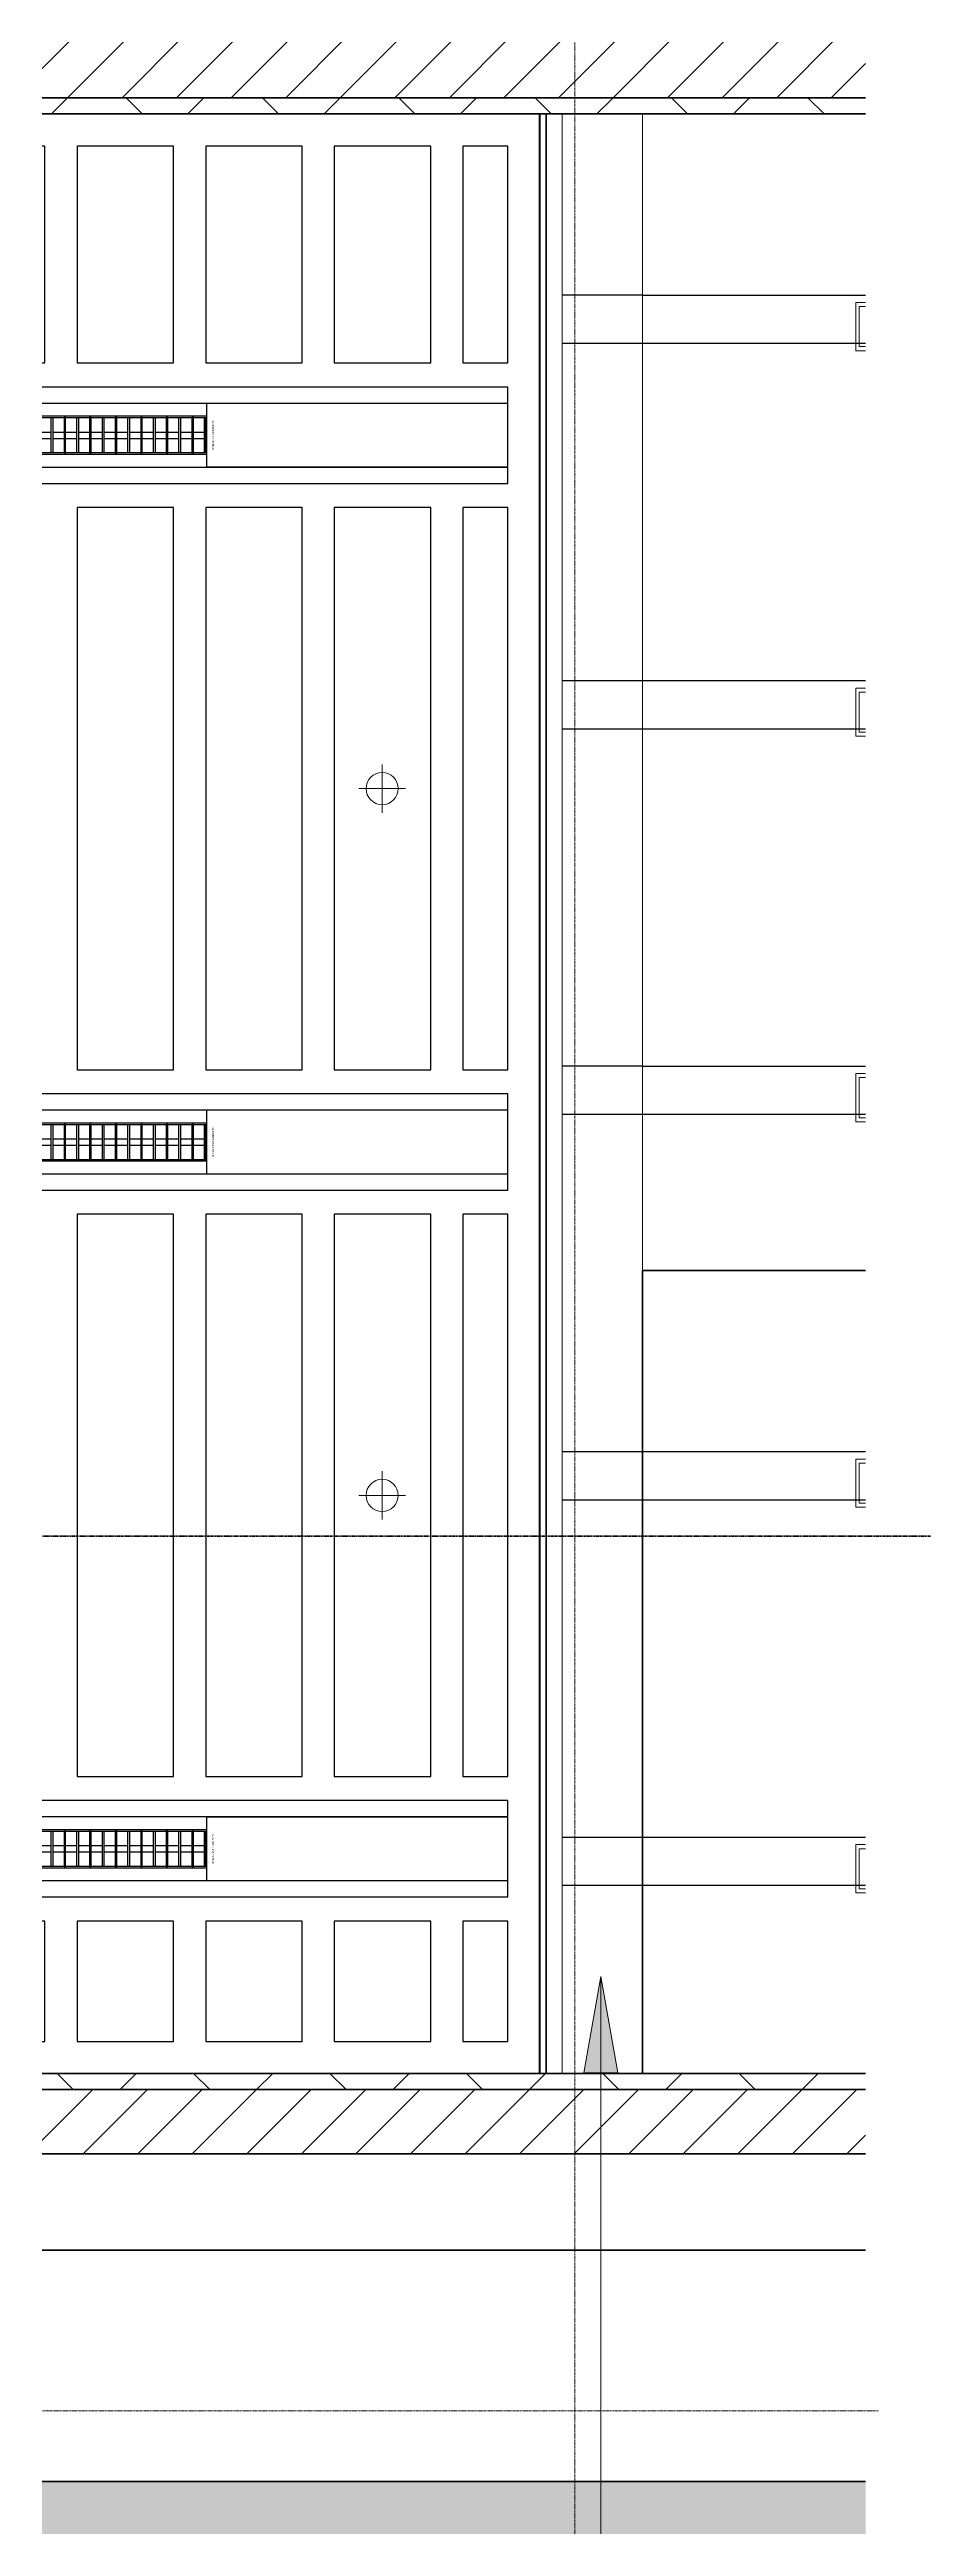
# Model space of a CAD drawing. Header units: millimetres. Extents: x -794334 to -714814, y -17806 to 22403.
# Drawn here: x -723517 to -720799, y -4681 to 3029 of the extents above; entities that cross this region are included whole.
import ezdxf
from ezdxf.enums import TextEntityAlignment as Align
from ezdxf.xclip import XClip

# ---------------------------------------------------------------- set-up
doc = ezdxf.new("R2010")
doc.units = ezdxf.units.MM
doc.header["$XCLIPFRAME"] = 0
doc.linetypes.add('DPA_Grid _ Level 100', pattern=[10, 5.5, -1.6, 1.3, -1.6])
for name, color, linetype in [('000 - WIPEOUT', 250, 'Continuous'), ('001 - ASCESSORIES', 251, 'Continuous'), ('A04_TUBE SERIES', 2, 'Continuous'), ('A11_ALU.SOLID SHEET', 2, 'Continuous')]:
    doc.layers.add(name, color=color, linetype=linetype)
for name, color, linetype, lineweight in [('A-CLNG', 2, 'Continuous', 9), ('A-CLNG-PATT', 2, 'Continuous', 9), ('A-DETL-GENF', 2, 'Continuous', 9), ('A-FLOR-E', 2, 'Continuous', 35), ('A-WALL', 5, 'Continuous', 35), ('A-WALL-FNSH', 2, 'Continuous', 35), ('A-WALL-PATT', 1, 'Continuous', 35), ('E-LITE-EQPM', 2, 'Continuous', 9), ('G-ANNO-SECL', 3, 'Continuous', 9), ('G-ANNO-TEXT', 3, 'Continuous', 9), ('I-WALL-E', 2, 'Continuous', 35), ('S-GRID', 251, 'Continuous', 9), ('S-STRS-MBND', 2, 'Continuous', 35)]:
    doc.layers.add(name, color=color, linetype=linetype, lineweight=lineweight)
pattern_1 = [(45, (0, 0), (-84.852814, 84.852814), [])]
pattern_2 = [(45, (0, 0), (-212.13203, 212.13203), []), (135, (0, 0), (-212.13203, -212.13203), [])]

# ---------------------------------------------------------------- blocks, each defined once
blk = doc.blocks.new('*U804')
at = {"layer": 'S-GRID', "linetype": 'DPA_Grid _ Level 100'}
for p, q in [((57000, -21385.5), (57000, 16671.4)), ((57942.9, -7900), (-14128.9, -7900))]:
    blk.add_line(p, q, dxfattribs=at)
blk = doc.blocks.new('L1_1_FLUORESCENT W DISFUSSER - 1195L x 595W x 85H - 36W-17030651-4252-01 ENLARGED CONCOURSE LEVEL - REFLECTED CEILING PLAN - SHEET 3')
at = {"layer": 'E-LITE-EQPM'}
for p, q in [((-721009.2, 891.5), (-721009.2, 1041.5)), ((-721009.2, 1041.5), (-720978.4, 1041.5)), ((-720978.4, 1041.5), (-721009.2, 1041.5)), ((-721009.2, 1041.5), (-721009.2, 891.5)), ((-720998.2, 904.2), (-720998.2, 1028.8)), ((-720998.2, 1028.8), (-720978.4, 1028.8)), ((-720978.4, 1028.8), (-720998.2, 1028.8)), ((-720998.2, 1028.8), (-720998.2, 904.2)), ((-720998.2, 1028.8), (-720998.2, 904.2)), ((-720978.4, 1028.8), (-720998.2, 1028.8)), ((-720978.4, 891.5), (-721009.2, 891.5)), ((-721009.2, 891.5), (-720978.4, 891.5)), ((-720978.4, 904.2), (-720998.2, 904.2)), ((-720998.2, 904.2), (-720978.4, 904.2)), ((-720998.2, 904.2), (-720978.4, 904.2))]:
    blk.add_line(p, q, dxfattribs=at)
blk = doc.blocks.new('*U1029')
at = {"layer": 'A-CLNG-PATT', "lineweight": 25}
h = blk.add_hatch(dxfattribs=at)
h.set_pattern_fill('FP_10', color=256, style=0, pattern_type=2)
h.set_pattern_definition([(270, (57209.8, -133412.5), (-3600, -2e-13), [1200, 0]), (270, (60809.8, -133412.5), (-3600, -2e-13), [1200, 0]), (180, (60809.8, -134537.5), (1e-13, 1200), [3600, 0]), (180, (60809.8, -133487.5), (1e-13, 1200), [3600, 0])])
h.paths.add_polyline_path([(57209.8, -6850), (57209.8, -750), (56960, -750), (56960, -6850)])
h = blk.add_hatch(dxfattribs=at)
h.set_pattern_fill('FP_6', color=256, style=0, pattern_type=2)
h.set_pattern_definition([(270, (-498443.4, 736587.5), (-3117.691, -2e-13), [1200, 0]), (270, (-495325.7, 736587.5), (-3117.691, -2e-13), [1200, 0]), (180, (-495325.7, 735462.5), (1e-13, 1200), [3117.691, 0]), (180, (-495325.7, 736512.5), (1e-13, 1200), [3117.691, 0])])
h.paths.add_polyline_path([(57209.8, -6850), (57904, -6850), (57904, -750), (57209.8, -750), (57209.8, -5135.7)])
at = {"layer": 'A-CLNG'}
for p, q in [((57209.8, -750), (56960, -750)), ((56960, -750), (56960, -6850)), ((56960, -6850), (56960, -750)), ((56960, -750), (57209.8, -750)), ((57904, -700), (57209.8, -700)), ((57209.8, -700), (57904, -700)), ((57209.8, -750), (57209.8, -6850)), ((57209.8, -6850), (57209.8, -750)), ((57209.8, -6850), (57209.8, -750)), ((57209.8, -750), (57209.8, -6850)), ((56960, -6850), (57209.8, -6850)), ((57209.8, -6850), (56960, -6850)), ((57209.8, -6850), (57904, -6850)), ((57904, -6850), (57209.8, -6850))]:
    blk.add_line(p, q, dxfattribs=at)
at = {"layer": 'E-LITE-EQPM'}
for p in [(778882.4, -2379), (778882.4, -3579), (778882.4, -4779), (778882.4, -5979), (778882.4, -7179)]:
    blk.add_blockref('L1_1_FLUORESCENT W DISFUSSER - 1195L x 595W x 85H - 36W-17030651-4252-01 ENLARGED CONCOURSE LEVEL - REFLECTED CEILING PLAN - SHEET 3', p, dxfattribs=at)
blk = doc.blocks.new('*U1082')
at = {"layer": 'A11_ALU.SOLID SHEET', "color": 0}
blk.add_lwpolyline([(937, -98.8), (937, 98.8), (0, 98.8), (0, -98.8)], close=True, dxfattribs=at)
at = {"layer": 'Defpoints', "color": 250}
blk.add_point((0, 0), dxfattribs=at)
blk.add_text('AL.SHEET-HAT-TYPE-R', height=6, rotation=270, dxfattribs=at).set_placement((15, 0), align=Align.BOTTOM_CENTER)
blk = doc.blocks.new('*U1084')
blk.add_attdef('EXTR.OVL-LENGTH_', (-25, -59.1), '', height=5)
blk.add_wipeout([(-25, 0), (25, 0), (25, 10129), (-25, 10129)]).dxf.layer = '000 - WIPEOUT'
at = {"layer": 'A04_TUBE SERIES', "color": 0}
blk.add_lwpolyline([(-25, 0), (25, 0), (25, 10129), (-25, 10129)], close=True, dxfattribs=at)
blk = doc.blocks.new('*U1037')
at = {"color": 1}
blk.add_wipeout([(600, -60), (-600, -60), (-600, 60), (600, 60)], dxfattribs=at).dxf.layer = '000 - WIPEOUT'
at = {"layer": '001 - ASCESSORIES', "color": 0}
blk.add_lwpolyline([(600, -60), (-600, -60), (-600, 60), (600, 60)], close=True, dxfattribs=at)
at = {"layer": '001 - ASCESSORIES'}
for points in [[(-593.5, -55), (-598.5, -55), (-598.5, 55), (-593.5, 55)], [(595, -55), (-595, -55), (-595, 55), (595, 55)], [(-558.8, -55), (-553.8, -55), (-553.8, 55), (-558.8, 55)], [(-514, -55), (-519, -55), (-519, 55), (-514, 55)], [(-479.3, -55), (-474.3, -55), (-474.3, 55), (-479.3, 55)], [(-434.6, -55), (-439.6, -55), (-439.6, 55), (-434.6, 55)], [(-399.8, -55), (-394.8, -55), (-394.8, 55), (-399.8, 55)], [(-355.1, -55), (-360.1, -55), (-360.1, 55), (-355.1, 55)], [(-320.4, -55), (-315.4, -55), (-315.4, 55), (-320.4, 55)], [(-275.6, -55), (-280.6, -55), (-280.6, 55), (-275.6, 55)], [(-240.9, -55), (-235.9, -55), (-235.9, 55), (-240.9, 55)], [(-196.2, -55), (-201.2, -55), (-201.2, 55), (-196.2, 55)], [(-161.4, -55), (-156.4, -55), (-156.4, 55), (-161.4, 55)], [(-116.7, -55), (-121.7, -55), (-121.7, 55), (-116.7, 55)], [(-82, -55), (-77, -55), (-77, 55), (-82, 55)], [(-37.2, -55), (-42.2, -55), (-42.2, 55), (-37.2, 55)], [(-2.5, -55), (2.5, -55), (2.5, 55), (-2.5, 55)], [(42.2, -55), (37.2, -55), (37.2, 55), (42.2, 55)], [(77, -55), (82, -55), (82, 55), (77, 55)], [(121.7, -55), (116.7, -55), (116.7, 55), (121.7, 55)], [(156.4, -55), (161.4, -55), (161.4, 55), (156.4, 55)], [(201.2, -55), (196.2, -55), (196.2, 55), (201.2, 55)], [(235.9, -55), (240.9, -55), (240.9, 55), (235.9, 55)], [(280.6, -55), (275.6, -55), (275.6, 55), (280.6, 55)], [(315.4, -55), (320.4, -55), (320.4, 55), (315.4, 55)], [(360.1, -55), (355.1, -55), (355.1, 55), (360.1, 55)], [(394.8, -55), (399.8, -55), (399.8, 55), (394.8, 55)], [(439.6, -55), (434.6, -55), (434.6, 55), (439.6, 55)], [(474.3, -55), (479.3, -55), (479.3, 55), (474.3, 55)], [(519, -55), (514, -55), (514, 55), (519, 55)], [(553.8, -55), (558.8, -55), (558.8, 55), (553.8, 55)], [(598.5, -55), (593.5, -55), (593.5, 55), (598.5, 55)]]:
    blk.add_lwpolyline(points, close=True, dxfattribs=at)
for points in [[(-593.5, 10), (-558.8, 10)], [(-553.8, 10), (-519, 10)], [(-514, 10), (-479.3, 10)], [(-474.3, 10), (-439.6, 10)], [(-434.6, 10), (-399.8, 10)], [(-394.8, 10), (-360.1, 10)], [(-355.1, 10), (-320.4, 10)], [(-315.4, 10), (-280.6, 10)], [(-275.6, 10), (-240.9, 10)], [(-235.9, 10), (-201.2, 10)], [(-196.2, 10), (-161.4, 10)], [(-156.4, 10), (-121.7, 10)], [(-116.7, 10), (-82, 10)], [(-77, 10), (-42.2, 10)], [(-37.2, 10), (-2.5, 10)], [(2.5, 10), (37.2, 10)], [(42.2, 10), (77, 10)], [(82, 10), (116.7, 10)], [(121.7, 10), (156.4, 10)], [(161.4, 10), (196.2, 10)], [(201.2, 10), (235.9, 10)], [(240.9, 10), (275.6, 10)], [(280.6, 10), (315.4, 10)], [(320.4, 10), (355.1, 10)], [(360.1, 10), (394.8, 10)], [(399.8, 10), (434.6, 10)], [(439.6, 10), (474.3, 10)], [(479.3, 10), (514, 10)], [(519, 10), (553.8, 10)], [(558.8, 10), (593.5, 10)], [(-593.5, -10), (-558.8, -10)], [(-553.8, -10), (-519, -10)], [(-514, -10), (-479.3, -10)], [(-474.3, -10), (-439.6, -10)], [(-434.6, -10), (-399.8, -10)], [(-394.8, -10), (-360.1, -10)], [(-355.1, -10), (-320.4, -10)], [(-315.4, -10), (-280.6, -10)], [(-275.6, -10), (-240.9, -10)], [(-235.9, -10), (-201.2, -10)], [(-196.2, -10), (-161.4, -10)], [(-156.4, -10), (-121.7, -10)], [(-116.7, -10), (-82, -10)], [(-77, -10), (-42.2, -10)], [(-37.2, -10), (-2.5, -10)], [(2.5, -10), (37.2, -10)], [(42.2, -10), (77, -10)], [(82, -10), (116.7, -10)], [(121.7, -10), (156.4, -10)], [(161.4, -10), (196.2, -10)], [(201.2, -10), (235.9, -10)], [(240.9, -10), (275.6, -10)], [(280.6, -10), (315.4, -10)], [(320.4, -10), (355.1, -10)], [(360.1, -10), (394.8, -10)], [(399.8, -10), (434.6, -10)], [(439.6, -10), (474.3, -10)], [(479.3, -10), (514, -10)], [(519, -10), (553.8, -10)], [(558.8, -10), (593.5, -10)]]:
    blk.add_lwpolyline(points, dxfattribs=at)
blk = doc.blocks.new('*U1085')
at = {"layer": 'A11_ALU.SOLID SHEET', "color": 0}
blk.add_lwpolyline([(937, -98.8), (937, 98.8), (0, 98.8), (0, -98.8)], close=True, dxfattribs=at)
at = {"layer": 'Defpoints', "color": 250}
blk.add_point((0, 0), dxfattribs=at)
blk.add_text('AL.SHEET-HAT-TYPE-R', height=6, rotation=270, dxfattribs=at).set_placement((15, 0), align=Align.BOTTOM_CENTER)
blk = doc.blocks.new('*U1086')
at = {"layer": 'A11_ALU.SOLID SHEET', "color": 0}
blk.add_lwpolyline([(937, -98.8), (937, 98.8), (0, 98.8), (0, -98.8)], close=True, dxfattribs=at)
at = {"layer": 'Defpoints', "color": 250}
blk.add_point((0, 0), dxfattribs=at)
blk.add_text('AL.SHEET-HAT-TYPE-R', height=6, rotation=270, dxfattribs=at).set_placement((15, 0), align=Align.BOTTOM_CENTER)
blk = doc.blocks.new('*U1087')
blk.add_attdef('EXTR.OVL-LENGTH_', (-25, -59.1), '', height=5)
blk.add_wipeout([(-25, 0), (25, 0), (25, 10129), (-25, 10129)]).dxf.layer = '000 - WIPEOUT'
at = {"layer": 'A04_TUBE SERIES', "color": 0}
blk.add_lwpolyline([(-25, 0), (25, 0), (25, 10129), (-25, 10129)], close=True, dxfattribs=at)
blk = doc.blocks.new('*U1238')
at = {"color": 3}
for points in [[(-337.5, 1750), (337.5, 1750), (337.5, 1450), (-337.5, 1450)], [(-337.5, 1350), (337.5, 1350), (337.5, 1050), (-337.5, 1050)], [(-337.5, 950), (337.5, 950), (337.5, 650), (-337.5, 650)], [(-337.5, 550), (337.5, 550), (337.5, 250), (-337.5, 250)], [(-337.5, 150), (337.5, 150), (337.5, -150), (-337.5, -150)], [(-337.5, -250), (337.5, -250), (337.5, -550), (-337.5, -550)], [(-337.5, -650), (337.5, -650), (337.5, -950), (-337.5, -950)], [(-337.5, -1050), (337.5, -1050), (337.5, -1350), (-337.5, -1350)], [(-337.5, -1450), (337.5, -1450), (337.5, -1750), (-337.5, -1750)]]:
    blk.add_wipeout(points, dxfattribs=at).dxf.layer = '000 - WIPEOUT'
at = {"layer": 'A11_ALU.SOLID SHEET', "color": 0, "linetype": 'ByBlock'}
for points in [[(-337.5, 1450), (337.5, 1450), (337.5, 1750), (-337.5, 1750)], [(-337.5, 1050), (337.5, 1050), (337.5, 1350), (-337.5, 1350)], [(-337.5, 650), (337.5, 650), (337.5, 950), (-337.5, 950)], [(-337.5, 250), (337.5, 250), (337.5, 550), (-337.5, 550)], [(-337.5, -150), (337.5, -150), (337.5, 150), (-337.5, 150)], [(-337.5, -550), (337.5, -550), (337.5, -250), (-337.5, -250)], [(-337.5, -950), (337.5, -950), (337.5, -650), (-337.5, -650)], [(-337.5, -1350), (337.5, -1350), (337.5, -1050), (-337.5, -1050)], [(-337.5, -1750), (337.5, -1750), (337.5, -1450), (-337.5, -1450)]]:
    blk.add_lwpolyline(points, close=True, dxfattribs=at)
blk = doc.blocks.new('*U1268')
at = {"color": 3}
for points in [[(-875, -3850), (875, -3850), (875, -4150), (-875, -4150)], [(-875, -4250), (875, -4250), (875, -4550), (-875, -4550)], [(-875, -4650), (875, -4650), (875, -4950), (-875, -4950)]]:
    blk.add_wipeout(points, dxfattribs=at).dxf.layer = '000 - WIPEOUT'
at = {"layer": 'A11_ALU.SOLID SHEET', "color": 0, "linetype": 'ByBlock'}
for points in [[(-875, -4150), (875, -4150), (875, -3850), (-875, -3850)], [(-875, -4550), (875, -4550), (875, -4250), (-875, -4250)], [(-875, -4950), (875, -4950), (875, -4650), (-875, -4650)]]:
    blk.add_lwpolyline(points, close=True, dxfattribs=at)
blk = doc.blocks.new('*U1269')
at = {"color": 3}
for points in [[(-875, -3850), (875, -3850), (875, -4150), (-875, -4150)], [(-875, -4250), (875, -4250), (875, -4550), (-875, -4550)], [(-875, -4650), (875, -4650), (875, -4950), (-875, -4950)]]:
    blk.add_wipeout(points, dxfattribs=at).dxf.layer = '000 - WIPEOUT'
at = {"layer": 'A11_ALU.SOLID SHEET', "color": 0, "linetype": 'ByBlock'}
for points in [[(-875, -4150), (875, -4150), (875, -3850), (-875, -3850)], [(-875, -4550), (875, -4550), (875, -4250), (-875, -4250)], [(-875, -4950), (875, -4950), (875, -4650), (-875, -4650)]]:
    blk.add_lwpolyline(points, close=True, dxfattribs=at)
blk = doc.blocks.new('*U1270')
at = {"color": 3}
for points in [[(-187.5, 2550), (187.5, 2550), (187.5, 2250), (-187.5, 2250)], [(-187.5, 2150), (187.5, 2150), (187.5, 1850), (-187.5, 1850)], [(-187.5, 1750), (187.5, 1750), (187.5, 1450), (-187.5, 1450)], [(-187.5, 1350), (187.5, 1350), (187.5, 1050), (-187.5, 1050)], [(-187.5, 950), (187.5, 950), (187.5, 650), (-187.5, 650)], [(-187.5, 550), (187.5, 550), (187.5, 250), (-187.5, 250)], [(-187.5, 150), (187.5, 150), (187.5, -150), (-187.5, -150)], [(-187.5, -250), (187.5, -250), (187.5, -550), (-187.5, -550)], [(-187.5, -650), (187.5, -650), (187.5, -950), (-187.5, -950)], [(-187.5, -1050), (187.5, -1050), (187.5, -1350), (-187.5, -1350)], [(-187.5, -1450), (187.5, -1450), (187.5, -1750), (-187.5, -1750)], [(-187.5, -1850), (187.5, -1850), (187.5, -2150), (-187.5, -2150)], [(-187.5, -2250), (187.5, -2250), (187.5, -2550), (-187.5, -2550)]]:
    blk.add_wipeout(points, dxfattribs=at).dxf.layer = '000 - WIPEOUT'
at = {"layer": 'A11_ALU.SOLID SHEET', "color": 0, "linetype": 'ByBlock'}
for points in [[(-187.5, 2250), (187.5, 2250), (187.5, 2550), (-187.5, 2550)], [(-187.5, 1850), (187.5, 1850), (187.5, 2150), (-187.5, 2150)], [(-187.5, 1450), (187.5, 1450), (187.5, 1750), (-187.5, 1750)], [(-187.5, 1050), (187.5, 1050), (187.5, 1350), (-187.5, 1350)], [(-187.5, 650), (187.5, 650), (187.5, 950), (-187.5, 950)], [(-187.5, 250), (187.5, 250), (187.5, 550), (-187.5, 550)], [(-187.5, -150), (187.5, -150), (187.5, 150), (-187.5, 150)], [(-187.5, -550), (187.5, -550), (187.5, -250), (-187.5, -250)], [(-187.5, -950), (187.5, -950), (187.5, -650), (-187.5, -650)], [(-187.5, -1350), (187.5, -1350), (187.5, -1050), (-187.5, -1050)], [(-187.5, -1750), (187.5, -1750), (187.5, -1450), (-187.5, -1450)], [(-187.5, -2150), (187.5, -2150), (187.5, -1850), (-187.5, -1850)], [(-187.5, -2550), (187.5, -2550), (187.5, -2250), (-187.5, -2250)]]:
    blk.add_lwpolyline(points, close=True, dxfattribs=at)
blk = doc.blocks.new('*U1279')
at = {"layer": 'Defpoints'}
blk.add_point((0, 0), dxfattribs=at)
blk.add_wipeout([(337.5, 250), (337.5, 390), (-337.5, 390), (-337.5, 250)]).dxf.layer = '000 - WIPEOUT'
at = {"layer": 'A11_ALU.SOLID SHEET', "color": 0}
blk.add_lwpolyline([(337.5, 250), (337.5, 390), (-337.5, 390), (-337.5, 250)], close=True, dxfattribs=at)
at = {"layer": 'Defpoints'}
blk.add_point((0, 400), dxfattribs=at)
blk = doc.blocks.new('*U1280')
at = {"layer": 'Defpoints'}
blk.add_point((0, 0), dxfattribs=at)
blk.add_wipeout([(875, 250), (875, 390), (-875, 390), (-875, 250)]).dxf.layer = '000 - WIPEOUT'
at = {"layer": 'A11_ALU.SOLID SHEET', "color": 0}
blk.add_lwpolyline([(875, 250), (875, 390), (-875, 390), (-875, 250)], close=True, dxfattribs=at)
at = {"layer": 'Defpoints'}
blk.add_point((0, 400), dxfattribs=at)
blk = doc.blocks.new('*U1281')
at = {"layer": 'Defpoints'}
blk.add_point((0, 0), dxfattribs=at)
blk.add_wipeout([(187.5, 250), (187.5, 390), (-187.5, 390), (-187.5, 250)]).dxf.layer = '000 - WIPEOUT'
at = {"layer": 'A11_ALU.SOLID SHEET', "color": 0}
blk.add_lwpolyline([(187.5, 250), (187.5, 390), (-187.5, 390), (-187.5, 250)], close=True, dxfattribs=at)
at = {"layer": 'Defpoints'}
blk.add_point((84.1, 319.6), dxfattribs=at)
blk = doc.blocks.new('*U1630')
blk.add_lwpolyline([(22690, -750), (19166.4, -750), (19116.4, -700), (18966.4, -550), (-101025.4, -550), (-101025.4, -6705), (-96300, -6705), (-96300, -7350), (-94497.6, -7350), (17250, -7350), (17250, -6850), (18300, -6850), (22690, -6850)], close=True)
for name, p in [('*U1082', (21653, -1750.5)), ('*U1086', (21653, -3950.5)), ('*U1085', (21653, -6150.5))]:
    blk.add_blockref(name, p)
for p in [(21053, -1750.5), (21053, -3950.5), (21053, -6150.5)]:
    blk.add_blockref('*U1037', p)
at = {"layer": 'A04_TUBE SERIES', "color": 0, "linetype": 'ByBlock', "rotation": 270}
for name, p in [('*U1087', (12461, -1625.5)), ('*U1084', (12461, -1875.5)), ('*U1084', (12461, -3825.5)), ('*U1084', (12461, -4075.5)), ('*U1084', (12461, -6025.5)), ('*U1084', (12461, -6275.5))]:
    blk.add_blockref(name, p, dxfattribs=at)
at = {"layer": 'A11_ALU.SOLID SHEET', "color": 0, "linetype": 'ByBlock', "rotation": 90}
for name, p in [('*U1238', (20600, -1188)), ('*U1268', (17400, -2850.5)), ('*U1269', (17400, -5050.5)), ('*U1270', (19800, -6563))]:
    blk.add_blockref(name, p, dxfattribs=at)
at = {"layer": 'A11_ALU.SOLID SHEET', "color": 0, "linetype": 'ByBlock', "rotation": 270}
for name, p in [('*U1279', (22200, -1188)), ('*U1280', (22200, -2850.5)), ('*U1280', (22200, -5050.5)), ('*U1281', (22200, -6563))]:
    blk.add_blockref(name, p, dxfattribs=at)
blk = doc.blocks.new('LGF_DL_SAA_LowPower_DL1a - LGF_DL_SAA_LowPower_DL1a-8854269-4150-01 CONCOURSE LEVEL - REFLECTED CEILING PLAN')
at = {"layer": 'A-DETL-GENF'}
for p, q in [((0, -75), (0, 75)), ((72.5, 0), (-72.5, 0))]:
    blk.add_line(p, q, dxfattribs=at)
blk.add_circle((0, 0), 50, dxfattribs=at)
blk = doc.blocks.new('C-1-PP19-AR-4150-01-B_20250901-115810_EXDOWNLIGHT')
at = {"layer": 'E-LITE-EQPM', "extrusion": (0, 0, -1), "rotation": 180}
for p in [(-22200, -2850.5), (-22200, -5050.5)]:
    blk.add_blockref('LGF_DL_SAA_LowPower_DL1a - LGF_DL_SAA_LowPower_DL1a-8854269-4150-01 CONCOURSE LEVEL - REFLECTED CEILING PLAN', p, dxfattribs=at)

msp = doc.modelspace()

# ---------------------------------------------------------------- hatches: boundary and pattern name
at = {"layer": 'A-WALL-PATT', "lineweight": 9}
h = msp.add_hatch(dxfattribs=at)
h.set_pattern_fill('FP_1', color=256, style=0, pattern_type=2)
h.set_pattern_definition([(50, (0, 0), (728.7365, -63.7558), [76.2, -838.2]), (355, (0, 0), (-140.9716, 764.2276), [60.96, -670.56]), (100.451, (60.7, -5.3), (587.77, 700.46675), [64.76, -712.36]), (46.184, (0, 203.2), (1084.3162, -168.171), [114.3, -1257.3]), (96.636, (90.4, 189.2), (949.6099, 989.7098), [97.14, -1068.54]), (351.184, (0, 203.2), (949.6206, 989.7012), [91.44, -1005.84]), (21, (101.6, 152.4), (606.45787, -409.06057), [76.2, -838.2]), (326, (101.6, 152.4), (247.20834, 736.7529), [60.96, -670.56]), (71.451, (152.14, 118.3), (853.66825, 327.6855), [64.76, -712.36]), (37.5, (0, 0), (12.35469, 338.22012), [33.528, -628.904, 33.528, -647.192, -673.1]), (37.5, (0, 0), (12.35469, 338.22012), [-1343.152, 33.528, -639.572]), (7.5, (0, 0), (267.27887, 400.72213), [33.528, -354.584, 33.528, -613.664, -256.54]), (7.5, (0, 0), (267.27887, 400.72213), [-1035.304, 33.528, -223.012]), (327.5, (-226.57, 0), (542.36333, -22.91534), [33.528, -220.472, 33.528, -758.952, -1051.56]), (327.5, (-226.57, 0), (542.36333, -22.91534), [-1046.48, 33.528, -1018.032]), (317.5, (-328.17, 0), (592.51696, 101.7071), [33.528, -296.672, 33.528, -492.76, -746.76]), (317.5, (-328.17, 0), (592.51696, 101.7071), [-856.488, 33.528, -713.232])])
h.paths.add_polyline_path([(-720978.4, -6041), (-720978.4, -4541), (-790483.7, -4541), (-790483.7, -6041), (-725322.4, -6041)])
at = {"layer": 'G-ANNO-TEXT'}
msp.add_hatch(color=7, dxfattribs=at).paths.add_polyline_path([(-721801.9, -2969.4), (-721854.8, -3269.4), (-721749, -3269.4)])

# ---------------------------------------------------------------- linework, layer by layer
at = {"layer": 'A-WALL', "color": 7, "lineweight": 70}
msp.add_line((-727182.4, -4541), (-720978.4, -4541), dxfattribs=at)
at = {"layer": 'G-ANNO-TEXT', "color": 10}
for p, q in [((-721801.9, -2969.4), (-721854.8, -3269.4)), ((-721749, -3269.4), (-721801.9, -2969.4)), ((-721801.9, -2969.4), (-721801.9, -14309.2)), ((-721854.8, -3269.4), (-721749, -3269.4))]:
    msp.add_line(p, q, dxfattribs=at)
at = {"layer": 'S-STRS-MBND'}
for p, q in [((-721672.4, -771), (-721672.4, -3270.9)), ((-721672.4, -771), (-720978.4, -771)), ((-721672.4, -3270.9), (-720978.4, -3270.9))]:
    msp.add_line(p, q, dxfattribs=at)

# ---------------------------------------------------------------- block references
at = {"layer": 'A11_ALU.SOLID SHEET'}
ref = msp.add_blockref('*U1630', (-744681.2, 3579), dxfattribs=at)
XClip(ref).set_block_clipping_path([(-45802.4668593339, -9620.0029952967), (23702.8690583039, 10334.9999958097)])

# ---------------------------------------------------------------- next in the draw order: hatches: boundary and pattern name
at = {"layer": 'A-WALL-PATT', "lineweight": 9}
h = msp.add_hatch(dxfattribs=at)
h.set_pattern_fill('FP_2', color=256, style=0, pattern_type=2)
h.set_pattern_definition(pattern_1)
h.paths.add_polyline_path([(-720978.4, 2879), (-720978.4, 3079), (-725412.4, 3079), (-725212.4, 2879), (-723150.4, 2879)])
h = msp.add_hatch(dxfattribs=at)
h.set_pattern_fill('FP_5', color=256, style=0, pattern_type=2)
h.set_pattern_definition(pattern_2)
h.paths.add_polyline_path([(-720978.4, 2829), (-720978.4, 2879), (-725565.9, 2879), (-725515.9, 2829), (-723150.4, 2829)])
h = msp.add_hatch(dxfattribs=at)
h.set_pattern_fill('FP_5', color=256, style=0, pattern_type=2)
h.set_pattern_definition(pattern_2)
h.paths.add_polyline_path([(-720978.4, -3320.9), (-720978.4, -3270.9), (-727432.4, -3270.9), (-727432.4, -3320.9), (-723150.4, -3320.9)])
h = msp.add_hatch(dxfattribs=at)
h.set_pattern_fill('FP_2', color=256, style=0, pattern_type=2)
h.set_pattern_definition(pattern_1)
h.paths.add_polyline_path([(-726382.4, -3520.9), (-720978.4, -3520.9), (-720978.4, -3320.9), (-727182.4, -3320.9), (-727182.4, -3520.9)])

# ---------------------------------------------------------------- next in the draw order: linework, layer by layer
at = {"layer": 'A-FLOR-E'}
for p, q in [((-720978.4, -3821), (-723559, -3821)), ((-723559, -3821), (-720978.4, -3821))]:
    msp.add_line(p, q, dxfattribs=at)
at = {"layer": 'A-WALL', "color": 7, "lineweight": 70}
for p, q in [((-720978.4, 2879), (-725212.4, 2879)), ((-720978.4, -3320.9), (-725182.4, -3320.9)), ((-725182.4, -3320.9), (-720978.4, -3320.9)), ((-720978.4, -3520.9), (-725182.4, -3520.9))]:
    msp.add_line(p, q, dxfattribs=at)
at = {"layer": 'A-WALL-FNSH', "color": 250}
for p, q in [((-725495.2, 2879), (-720978.4, 2879)), ((-720978.4, 2829), (-725515.9, 2829)), ((-725182.4, -3270.9), (-720978.4, -3270.9))]:
    msp.add_line(p, q, dxfattribs=at)
at = {"layer": 'G-ANNO-SECL', "linetype": 'DPA_Grid _ Level 100', "lineweight": 50}
msp.add_line((-792444.1, -1598.3), (-717748.3, -1598.3), dxfattribs=at)
at = {"layer": 'I-WALL-E'}
for p, q in [((-721992.4, 2829), (-721992.4, -3270.9)), ((-721992.4, -3270.9), (-721992.4, 2829)), ((-721992.4, 2829), (-721972.4, 2829)), ((-721972.4, 2829), (-721972.4, -3270.9)), ((-721972.4, -3270.9), (-721972.4, 2829)), ((-721972.4, -3270.9), (-721992.4, -3270.9))]:
    msp.add_line(p, q, dxfattribs=at)

# ---------------------------------------------------------------- next in the draw order: block references
for name in ['*U804', '*U1029']:
    msp.add_blockref(name, (-778882.4, 3579))
ref = msp.add_blockref('C-1-PP19-AR-4150-01-B_20250901-115810_EXDOWNLIGHT', (-744682.4, 3579))
XClip(ref).set_block_clipping_path([(-45801.3280238605, -9620.0029952967), (23704.0078937773, 10334.9999958097)])

doc.saveas('drawing.dxf')
